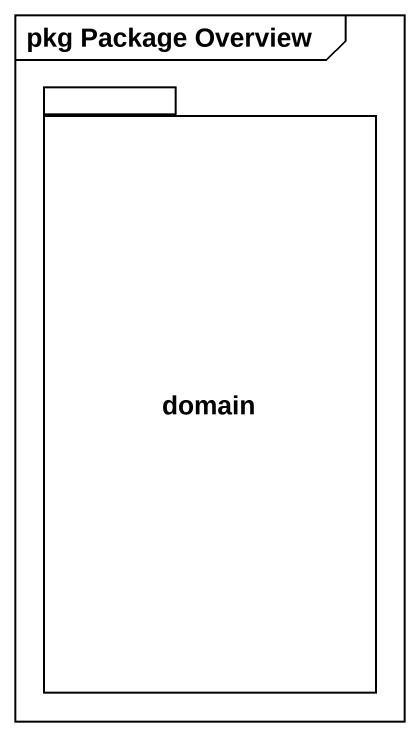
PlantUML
@startuml
mainframe pkg Package Overview
package domain {
}
@enduml
